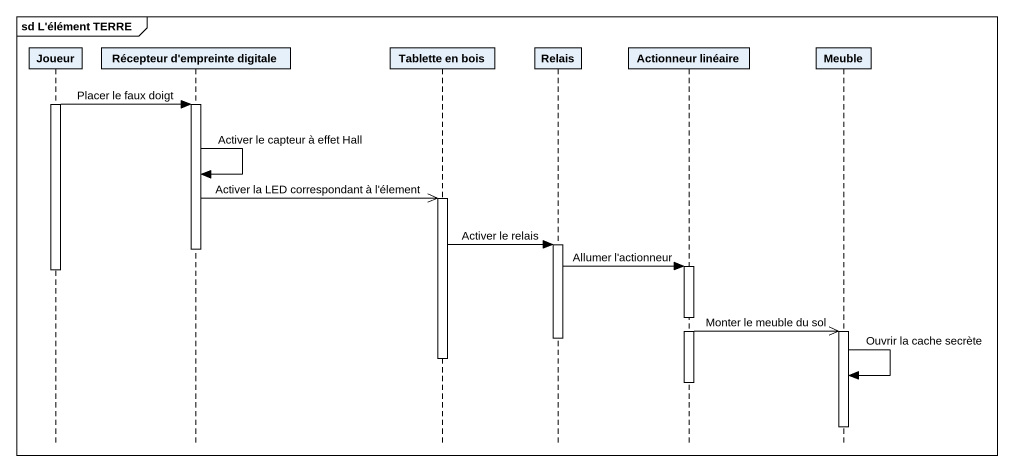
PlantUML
@startuml
mainframe sd L'élément TERRE
hide footbox
participant Joueur
participant "Récepteur d'empreinte digitale" as Récepteur_d_empreinte
participant "Tablette en bois" as Tablette_en_bois
participant Relais
participant "Actionneur linéaire" as Actionneur_linéaire
participant Meuble

activate Joueur
Joueur -> Récepteur_d_empreinte : Placer le faux doigt
activate Récepteur_d_empreinte
Récepteur_d_empreinte -> Récepteur_d_empreinte : Activer le capteur à effet Hall
Récepteur_d_empreinte ->> Tablette_en_bois : Activer la LED correspondant à l'élement
activate Tablette_en_bois
Tablette_en_bois -> Relais : Activer le relais
activate Relais
deactivate Récepteur_d_empreinte
Relais -> Actionneur_linéaire : Allumer l'actionneur
activate Actionneur_linéaire
deactivate Joueur
Actionneur_linéaire ->> Meuble : Monter le meuble du sol
activate Meuble
deactivate Relais
deactivate Tablette_en_bois
Meuble -> Meuble : Ouvrir la cache secrète
deactivate Actionneur_linéaire
deactivate Meuble
@enduml
